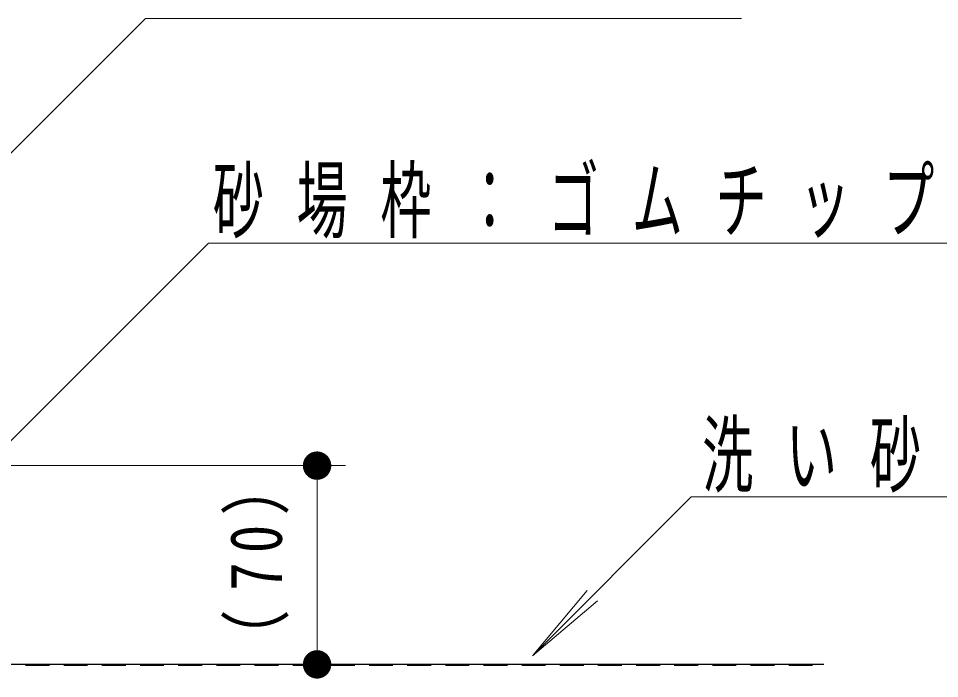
# Model space of a CAD drawing. Units: millimetres on the paper. Extents: x -385 to 0, y 0 to 267.
# Drawn here: x -91.14 to -58.7, y 124.84 to 148.09 of the extents above; entities that cross this region are included whole.
import ezdxf

# ---------------------------------------------------------------- set-up
doc = ezdxf.new("R2010")
doc.units = ezdxf.units.MM
doc.layers.add('LY_1', color=7, linetype='Continuous', lineweight=13)
doc.styles.add('ＭＳ ゴシック', font='')
doc.styles.get('ＭＳ ゴシック').set_extended_font_data('MS Gothic')

# ---------------------------------------------------------------- blocks, each defined once
blk = doc.blocks.new('filled_dot')
at = {"color": 0, "linetype": 'Continuous', "lineweight": -2, "const_width": 1.25}
blk.add_lwpolyline([(-0.625, 0, 1), (0.625, 0, 1)], format="xyb", close=True, dxfattribs=at)

msp = doc.modelspace()

# ---------------------------------------------------------------- linework, layer by layer
at = {"layer": 'LY_1'}
for p, q in [((-86.67, 148.089), (-102.654, 132.104)), ((-86.67, 148.089), (-65.67, 148.089)), ((-84.447, 140.176), (-95.545, 129.077)), ((-84.447, 140.176), (-51.296, 140.176)), ((-94.111, 132.336), (-79.622, 132.336)), ((-80.622, 132.336), (-80.622, 125.336)), ((-67.447, 131.235), (-73.039, 125.643)), ((-67.447, 131.235), (-58.058, 131.235)), ((-73.039, 125.643), (-71.111, 127.941)), ((-73.039, 125.643), (-70.741, 127.571)), ((-90.048, 125.3), (-90.888, 125.3)), ((-88.704, 125.3), (-89.544, 125.3)), ((-87.36, 125.3), (-88.2, 125.3)), ((-86.016, 125.3), (-86.856, 125.3)), ((-84.672, 125.3), (-85.512, 125.3)), ((-83.328, 125.3), (-84.168, 125.3)), ((-81.984, 125.3), (-82.824, 125.3)), ((-80.64, 125.3), (-81.48, 125.3)), ((-79.296, 125.3), (-80.136, 125.3)), ((-77.952, 125.3), (-78.792, 125.3)), ((-76.608, 125.3), (-77.448, 125.3)), ((-75.264, 125.3), (-76.104, 125.3)), ((-73.92, 125.3), (-74.76, 125.3)), ((-72.576, 125.3), (-73.416, 125.3)), ((-71.232, 125.3), (-72.072, 125.3)), ((-69.888, 125.3), (-70.728, 125.3)), ((-68.544, 125.3), (-69.384, 125.3)), ((-67.2, 125.3), (-68.04, 125.3)), ((-65.856, 125.3), (-66.696, 125.3)), ((-64.512, 125.3), (-65.352, 125.3)), ((-63.168, 125.3), (-64.008, 125.3))]:
    msp.add_line(p, q, dxfattribs=at)
at = {"layer": 'LY_1', "lineweight": 25}
msp.add_line((-62.778, 125.336), (-95.111, 125.336), dxfattribs=at)

# ---------------------------------------------------------------- block references
at = {"layer": 'LY_1', "xscale": 0.4, "yscale": 0.4}
for p, rotation in [((-80.622, 132.336), 270), ((-80.622, 125.336), 90)]:
    msp.add_blockref('filled_dot', p, dxfattribs=dict(at, rotation=rotation))

# ---------------------------------------------------------------- texts
at = {"layer": 'LY_1', "char_height": 2.199, "attachment_point": 7, "style": 'ＭＳ ゴシック'}
for s, insert in [('\\T1.64;\\W0.6;砂場枠：ゴムチップ成型', (-84.296, 140.326)), ('\\T1.64;\\W0.6;洗い砂', (-67.058, 131.385))]:
    msp.add_mtext(s, dxfattribs=dict(at, insert=insert))
at = {"layer": 'LY_1', "insert": (-81.622, 129.256), "char_height": 1.833, "attachment_point": 8, "rotation": 90, "style": 'ＭＳ ゴシック'}
msp.add_mtext('\\T1.33;\\W0.8;（70）', dxfattribs=at)

doc.saveas('drawing.dxf')
